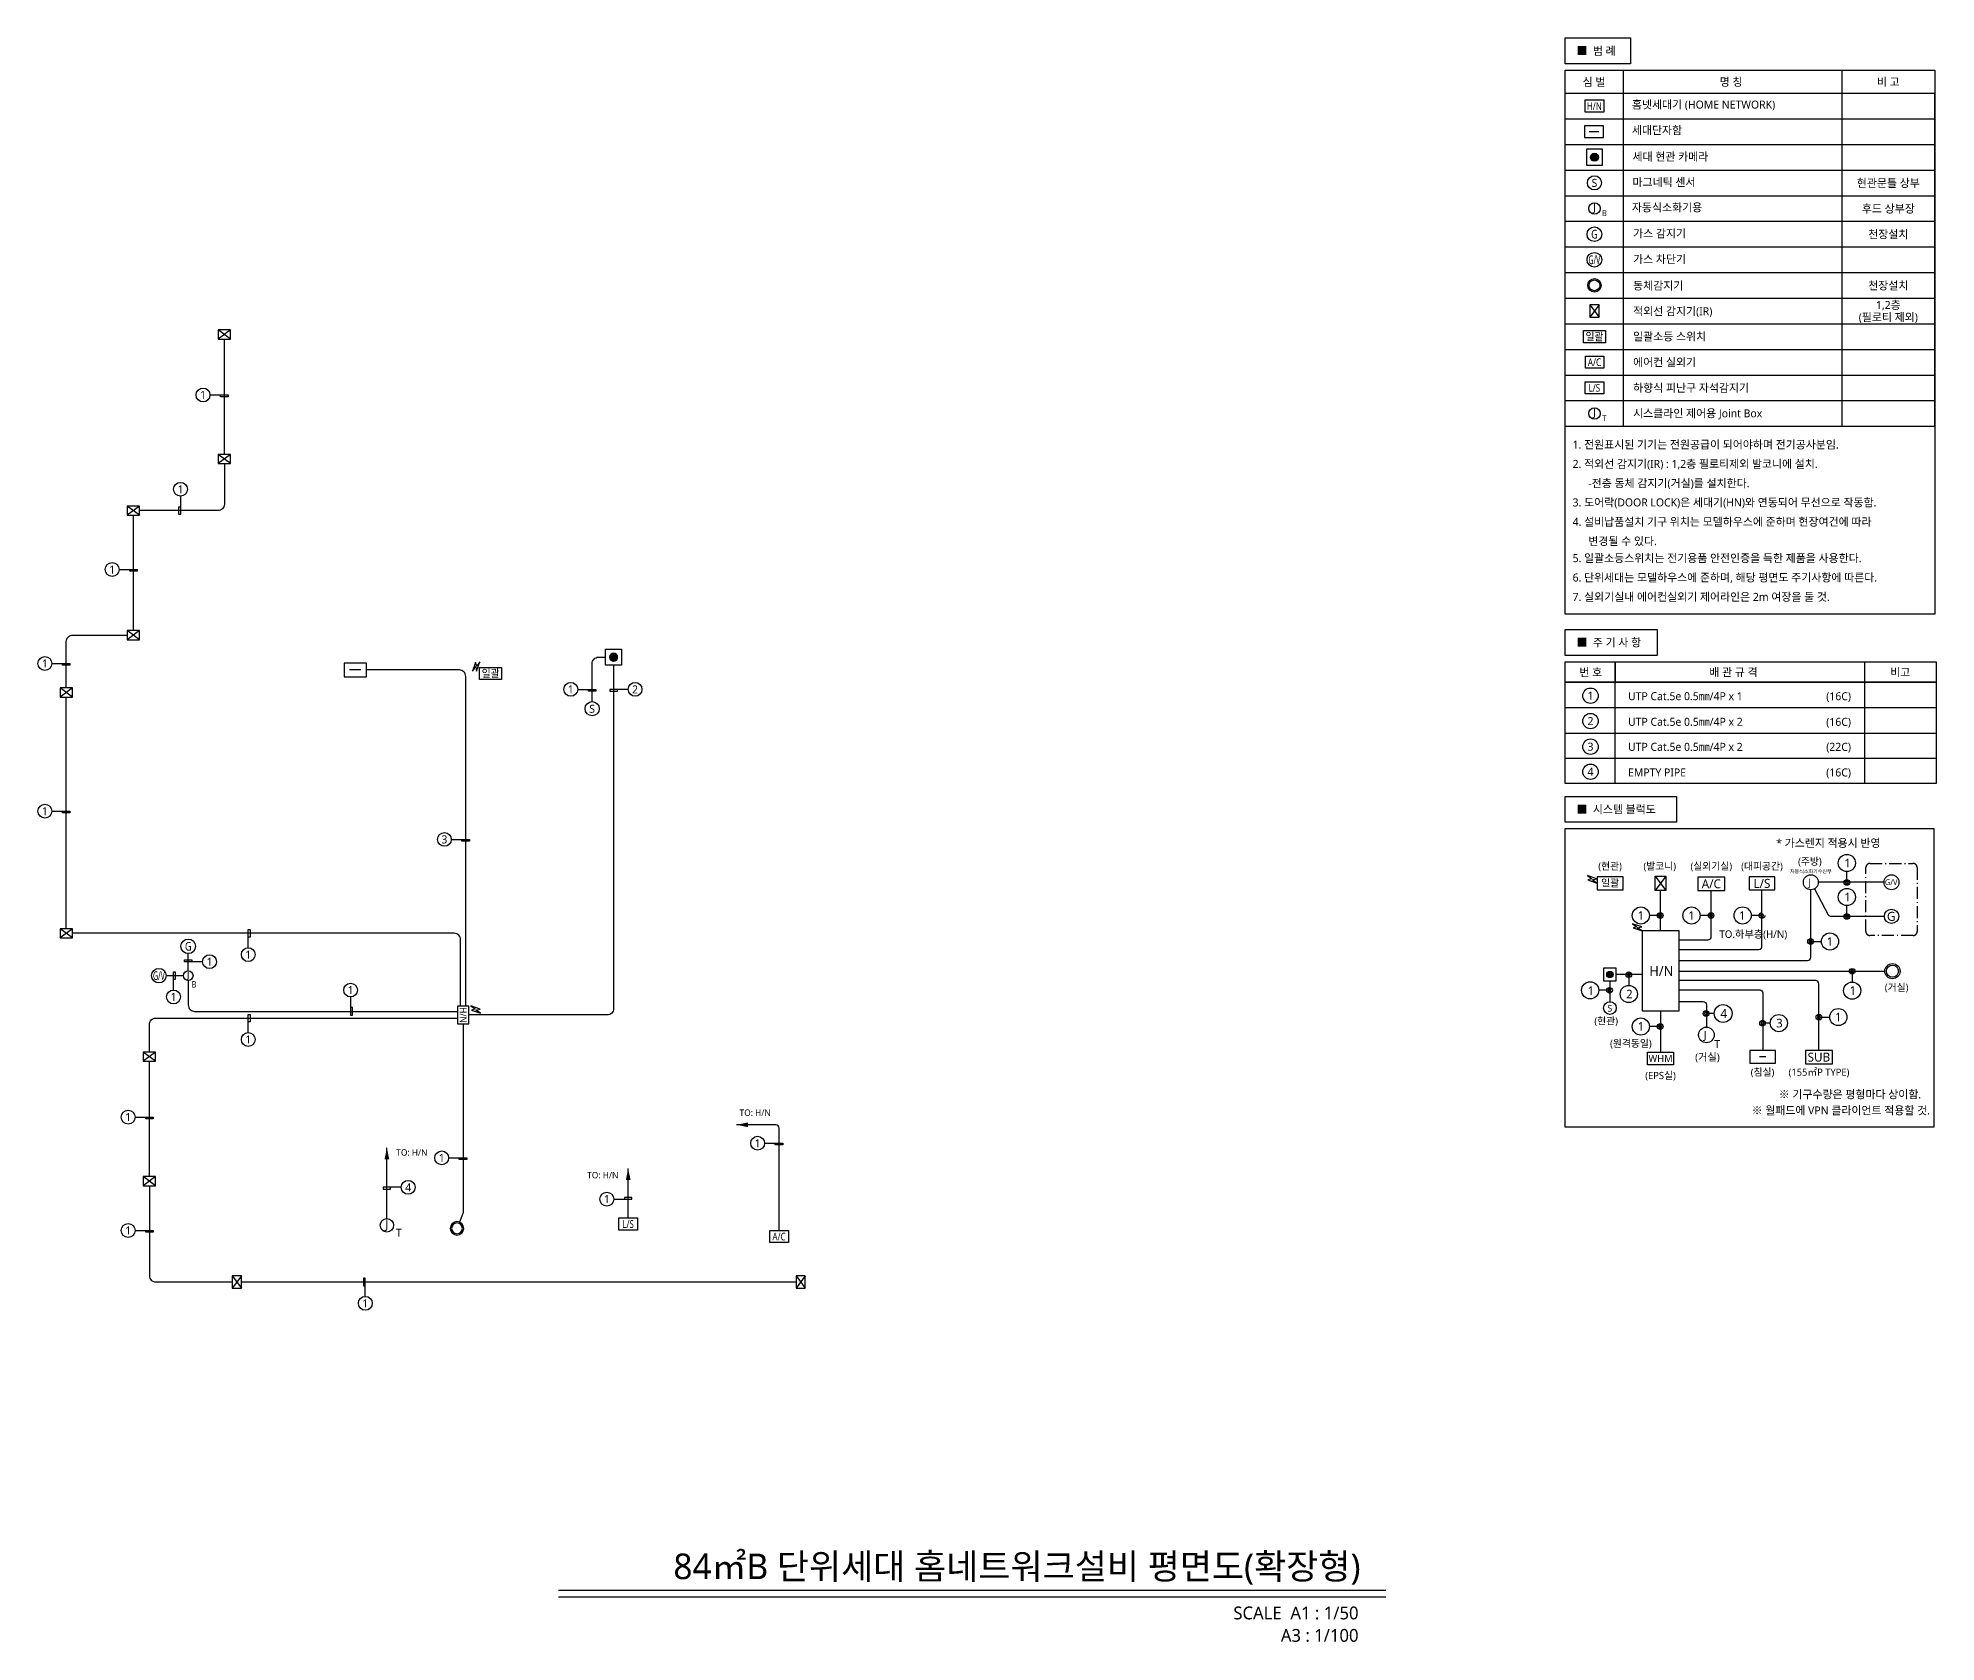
# Model space of a CAD drawing. Header units: millimetres. Extents: x 8480 to 294185, y -114350 to -87474.
# Drawn here: x 50304 to 79952, y -113328 to -88283 of the extents above; entities that cross this region are included whole.
import ezdxf
from ezdxf.enums import TextEntityAlignment as Align

# ---------------------------------------------------------------- set-up
doc = ezdxf.new("R2010")
doc.units = ezdxf.units.MM
doc.header["$LTSCALE"] = 50
doc.linetypes.add('DD6', pattern=[6, 3.75, -1, 0.25, -1])
doc.linetypes.add('H', pattern=[6, 4, -2])
for name, color, linetype in [('e-con', 1, 'Continuous'), ('E-SYM', 2, 'Continuous'), ('E-TEXT', 7, 'Continuous'), ('e-wire', 4, 'Continuous'), ('e-wire3s', 4, 'H'), ('E_SYM', 2, 'Continuous'), ('EZ-HN-TEXT', 2, 'Continuous'), ('HN', 1, 'Continuous'), ('J', 3, 'Continuous'), ('NOTE', 7, 'Continuous'), ('R', 6, 'Continuous'), ('SYM', 3, 'Continuous'), ('TEX', 3, 'Continuous'), ('TEXT', 2, 'Continuous'), ('전열-E-SYM', 2, 'Continuous'), ('지시선', 1, 'Continuous'), ('천정', 4, 'Continuous'), ('통신단자함', 2, 'Continuous')]:
    doc.layers.add(name, color=color, linetype=linetype)
doc.styles.add('mg', font='malgun.ttf')

# ---------------------------------------------------------------- blocks, each defined once
blk = doc.blocks.new('하향식 피난구 자석감지기')
at = {"layer": 'SYM', "color": 2, "elevation": 0}
blk.add_lwpolyline([(-331372, 105245), (-331084, 105245), (-331084, 105055), (-331372, 105055)], close=True, dxfattribs=at)
at = {"layer": 'SYM', "color": 1, "style": 'mg', "width": 0.8}
blk.add_text('L/S', height=120.2, dxfattribs=at).set_placement((-331230, 105150), align=Align.MIDDLE_CENTER)
blk = doc.blocks.new('50AR')
at = {"layer": '천정', "linetype": 'Continuous'}
blk.add_lwpolyline([(0, 0, 75, 0, 0), (180, 0, 0, 0, 0)], format="xyseb", dxfattribs=at)
blk = doc.blocks.new('A$C5b1b9f38')
at = {"layer": '천정', "linetype": 'Continuous', "xscale": -1}
blk.add_blockref('50AR', (180, 0), dxfattribs=at)
blk = doc.blocks.new('EFCL')
at = {"layer": 'SYM'}
h = blk.add_hatch(color=6, dxfattribs=at)
edge = h.paths.add_edge_path()
edge.add_arc((0, 0), 150, 0, 360)
at = {"layer": 'SYM', "color": 6}
blk.add_lwpolyline([(-300, -300), (300, -300), (300, 300), (-300, 300)], close=True, dxfattribs=at)
blk.add_circle((0, 0), 150, dxfattribs=at)
blk.add_circle((0, 0), 150, dxfattribs=at)
blk = doc.blocks.new('A$C6a344dfd')
at = {"layer": 'SYM', "color": 3}
blk.add_circle((0, 111), 111, dxfattribs=at)
at = {"layer": 'SYM', "color": 3, "style": 'mg'}
blk.add_text('S', height=125, dxfattribs=at).set_placement((0, 111), align=Align.MIDDLE)
blk = doc.blocks.new('F19')
at = {"layer": 'E_SYM', "elevation": 0}
blk.add_lwpolyline([(-2.14, 1.19), (2.14, 1.19), (2.14, -1.19), (-2.14, -1.19)], close=True, dxfattribs=at)
at = {"layer": 'TEX', "color": 1, "style": 'mg', "width": 0.9}
blk.add_text('일괄', height=1.5, dxfattribs=at).set_placement((0, 0), align=Align.MIDDLE_CENTER)
blk = doc.blocks.new('홈넷세대기 블럭')
at = {"layer": 'E-SYM'}
blk.add_lwpolyline([(80518, 189974), (80868, 189974), (80868, 190201), (80518, 190201)], close=True, dxfattribs=at)
at = {"layer": 'E-SYM', "color": 1, "style": 'mg', "width": 0.9}
blk.add_text('H/N', height=140, dxfattribs=at).set_placement((80693, 190088), align=Align.MIDDLE_CENTER)
blk = doc.blocks.new('100-89')
at = {"layer": 'E-SYM', "linetype": 'Continuous'}
blk.add_circle((0, 0), 150, dxfattribs=at)
at = {"layer": 'e-con', "linetype": 'Continuous', "style": 'mg'}
blk.add_text('J', height=200, dxfattribs=at).set_placement((0, 0), align=Align.MIDDLE)
blk = doc.blocks.new('A$C6D592EF3')
at = {"layer": 'SYM', "color": 2}
for radius in [105, 84]:
    blk.add_circle((133, 160, 0), radius, dxfattribs=at)
blk = doc.blocks.new('A$C4bec3cc4')
at = {"layer": 'SYM', "color": 4, "ltscale": 3}
blk.add_blockref('A$C6D592EF3', (-238, -160, 0), dxfattribs=at)
blk = doc.blocks.new('에어컨 실외기')
at = {"layer": 'SYM', "color": 2, "elevation": 0}
blk.add_lwpolyline([(-332052, 105245), (-331764, 105245), (-331764, 105055), (-332052, 105055)], close=True, dxfattribs=at)
at = {"layer": 'SYM', "color": 1, "style": 'mg', "width": 0.8}
blk.add_text('A/C', height=120.2, dxfattribs=at).set_placement((-331910, 105150), align=Align.MIDDLE_CENTER)
blk = doc.blocks.new('100-57')
at = {"layer": 'E-SYM', "linetype": 'Continuous'}
blk.add_line((-125, 150), (125, 150), dxfattribs=at)
at = {"layer": 'E-SYM'}
blk.add_lwpolyline([(-250, 0), (250, 0), (250, 300), (-250, 300)], close=True, dxfattribs=at)
blk = doc.blocks.new('A$C49EC5F35')
at = {"layer": 'SYM', "color": 1, "elevation": 0}
blk.add_lwpolyline([(144, 192), (0, 192), (0, 0), (144, 0)], close=True, dxfattribs=at)
at = {"layer": 'SYM', "color": 1}
for points in [[(0, 192), (144, 0)], [(144, 192), (0, 0)]]:
    blk.add_lwpolyline(points, dxfattribs=at)
blk = doc.blocks.new('A$Cccbf2acf')
at = {"layer": 'SYM', "color": 4, "ltscale": 3}
blk.add_blockref('A$C49EC5F35', (-144, -192), dxfattribs=at)
blk = doc.blocks.new('가스 차단기')
at = {"layer": 'SYM', "color": 2}
blk.add_circle((-336271, 111509, 0), 114, dxfattribs=at)
at = {"layer": 'TEX', "color": 1, "style": 'mg', "width": 0.5}
blk.add_text('G/V', height=135, dxfattribs=at).set_placement((-336271, 111509, 0), align=Align.MIDDLE)
blk = doc.blocks.new('가스 감지기')
at = {"layer": 'SYM', "color": 2}
blk.add_circle((-336271, 111089, 0), 114, dxfattribs=at)
at = {"layer": 'TEX', "color": 1, "style": 'mg', "width": 0.8}
blk.add_text('G', height=135, dxfattribs=at).set_placement((-336271, 111089, 0), align=Align.MIDDLE)
blk = doc.blocks.new('50J')
at = {"layer": 'J'}
blk.add_circle((0, 75), 75, dxfattribs=at)
at = {"layer": 'J', "style": 'mg', "width": 1.5}
blk.add_text('J', height=97.5, dxfattribs=at).set_placement((-2, 32), align=Align.CENTER)
blk = doc.blocks.new('HN')
at = {"layer": 'E_SYM'}
blk.add_lwpolyline([(52707, -39358), (52996, -39358), (52996, -39549), (52707, -39549)], close=True, dxfattribs=at)
at = {"layer": 'TEXT', "color": 1, "style": 'mg', "width": 0.8}
blk.add_text('H/N', height=120.2, dxfattribs=at).set_placement((52850, -39454, 0), align=Align.MIDDLE_CENTER)
blk = doc.blocks.new('NOTE-1')
at = {"layer": 'NOTE', "color": 1}
for p, q in [((409294, -123120), (409294, -117561)), ((409294, -117561), (415065, -117561)), ((410205, -123120), (410205, -117561)), ((413615, -117561), (413615, -123120)), ((415065, -117561), (415065, -123120)), ((409294, -117921), (415065, -117921)), ((415065, -123120), (415065, -117921)), ((409294, -118321), (415065, -118321)), ((409294, -118720), (415065, -118720)), ((409294, -119120), (415065, -119120)), ((409294, -119520), (415065, -119520)), ((409294, -119920), (415065, -119920)), ((409294, -120320), (415065, -120320)), ((409294, -120720), (415065, -120720)), ((409294, -121120), (415065, -121120)), ((409294, -121520), (415065, -121520)), ((409294, -121920), (415065, -121920)), ((409294, -121920), (415065, -121920)), ((409294, -122320), (415065, -122320)), ((409294, -122720), (415065, -122720)), ((410075, -126797), (410075, -127117)), ((410075, -127117), (410075, -126797)), ((413967, -126797), (413967, -127117)), ((409294, -127117), (415085, -127117)), ((409294, -128699), (409294, -127117)), ((410075, -128699), (410075, -127117)), ((413967, -127117), (413967, -128699)), ((415085, -127117), (415085, -128699)), ((415085, -127517), (409294, -127517)), ((415085, -127917), (409294, -127917)), ((415085, -128308), (409294, -128308)), ((415085, -128699), (409294, -128699))]:
    blk.add_line(p, q, dxfattribs=at)
for points in [[(409294, -117057), (410311, -117057), (410311, -117461), (409294, -117461)], [(409294, -123120), (415065, -123120), (415065, -126054), (409294, -126054)], [(409294, -126294), (410731, -126294), (410731, -126697), (409294, -126697)], [(409294, -126797), (415085, -126797), (415085, -127117), (409294, -127117)]]:
    blk.add_lwpolyline(points, close=True, dxfattribs=at)
for centre in [(409688, -127327), (409688, -127723), (409688, -128123), (409688, -128514)]:
    blk.add_circle(centre, 120, dxfattribs=at)
at = {"layer": 'SYM', "color": 2, "linetype": 'Continuous', "xscale": 0.5992808219178083, "yscale": 0.5992808219178083, "zscale": 0.5992808219178083, "rotation": 180}
blk.add_blockref('100-57', (409744, -118431), dxfattribs=at)
at = {"layer": 'SYM', "color": 2, "xscale": 0.4166697985492647, "yscale": 0.4166697985492647, "zscale": 0.4166697985492647, "rotation": 270}
blk.add_blockref('EFCL', (409750, -118920), dxfattribs=at)
at = {"layer": 'SYM', "color": 3}
for name, p in [('A$C6a344dfd', (409750, -119431)), ('가스 감지기', (746020, -231210, 0)), ('가스 차단기', (746020, -232030, 0))]:
    blk.add_blockref(name, p, dxfattribs=at)
at = {"layer": 'SYM', "color": 2}
for name, p, xscale, yscale, zscale in [('100-89', (409750, -119720), 0.6, 0.6, 0.6), ('F19', (409750, -121720), 80.1068090787717, 80.1068090787717, 80.1068090787717), ('100-89', (409750, -122920), 0.6, 0.6, 0.6)]:
    blk.add_blockref(name, p, dxfattribs=dict(at, xscale=xscale, yscale=yscale, zscale=zscale))
at = {"layer": 'SYM', "color": 4}
for name, p in [('A$C4bec3cc4', (409855, -120920)), ('A$Cccbf2acf', (409822, -121224)), ('에어컨 실외기', (741660, -227270))]:
    blk.add_blockref(name, p, dxfattribs=at)
at = {"layer": 'SYM', "color": 4, "transparency": 33554687}
blk.add_blockref('하향식 피난구 자석감지기', (740978, -227670, 0), dxfattribs=at)
at = {"layer": '전열-E-SYM'}
blk.add_blockref('HN', (356898, -78667), dxfattribs=at)
at = {"layer": 'TEX', "style": 'mg'}
for s, p in [('■  범 례', (409470, -117259)), ('■  주 기 사 항', (409470, -126496))]:
    blk.add_text(s, height=125, dxfattribs=at).set_placement(p, align=Align.MIDDLE_LEFT)
for s, height, p in [('심 벌', 125, (409744, -117741)), ('명 칭', 125, (411885, -117741)), ('비 고', 125, (414340, -117741)), ('현관문틀 상부', 125, (414340, -119320)), ('B', 90, (409906, -119794)), ('후드 상부장', 125, (414340, -119720)), ('천장설치', 125, (414340, -120120)), ('천장설치', 125, (414340, -120920)), ('1,2층', 125, (414340, -121228)), ('(필로티 제외)', 125, (414340, -121421)), ('T', 90, (409906, -122994)), ('배 관 규 격', 125, (411921, -126957)), ('비고', 125, (414526, -126957)), ('1', 125, (409688, -127327)), ('2', 125, (409688, -127723)), ('3', 125, (409688, -128123)), ('4', 125, (409688, -128514))]:
    blk.add_text(s, height=height, dxfattribs=at).set_placement(p, align=Align.MIDDLE)
for s, p in [('홈넷세대기 (HOME NETWORK)', (410335, -118160)), ('세대단자함', (410335, -118560)), ('세대 현관 카메라', (410345, -118974)), ('마그네틱 센서', (410345, -119372)), ('자동식소화기용', (410335, -119766)), ('가스 감지기 ', (410354, -120173)), ('가스 차단기', (410354, -120573)), ('동체감지기', (410354, -120987)), ('적외선 감지기(IR)', (410354, -121387)), ('일괄소등 스위치', (410354, -121781)), ('에어컨 실외기', (410354, -122183)), ('하향식 피난구 자석감지기', (410354, -122583)), ('시스클라인 제어용 Joint Box', (410354, -122981)), ('1. 전원표시된 기기는 전원공급이 되어야하며 전기공사분임.', (409409, -123469)), ('2. 적외선 감지기(IR) : 1,2층 필로티제외 발코니에 설치.', (409409, -123771)), ('-전층 동체 감지기(거실)를 설치한다.', (409655, -124073)), ('3. 도어락(DOOR LOCK)은 세대기(HN)와 연동되어 무선으로 작동함.', (409409, -124372)), ('4. 설비납품설치 기구 위치는 모델하우스에 준하며 현장여건에 따라', (409409, -124674)), ('5. 일괄소등스위치는 전기용품 안전인증을 득한 제품을 사용한다.', (409409, -125242)), ('변경될 수 있다.', (409655, -124976)), ('6. 단위세대는 모델하우스에 준하며, 해당 평면도 주기사항에 따른다.', (409409, -125545)), ('7. 실외기실내 에어컨실외기 제어라인은 2m 여장을 둘 것.', (409409, -125847)), ('번 호', (409515, -127025)), ('UTP Cat.5e 0.5㎜/4P x 1', (410275, -127397)), ('(16C) ', (413370, -127398)), ('UTP Cat.5e 0.5㎜/4P x 2', (410275, -127797)), ('(16C) ', (413370, -127798)), ('UTP Cat.5e 0.5㎜/4P x 2', (410275, -128188)), ('(22C) ', (413370, -128188)), ('EMPTY PIPE', (410275, -128588)), ('(16C) ', (413370, -128588))]:
    blk.add_text(s, height=125, dxfattribs=at).set_placement(p)
blk = doc.blocks.new('NOTE-2')
at = {"layer": 'SYM'}
h = blk.add_hatch(color=6, dxfattribs=at)
edge = h.paths.add_edge_path()
edge.add_arc((409991, -131383), 49.6, 0, 360)
at = {"color": 1}
for p, q in [((413693, -129945), (413693, -129776)), ((413693, -130476), (413693, -130307)), ((410778, -130461), (410609, -130461)), ((411570, -130461), (411401, -130461)), ((413126, -130867), (413294, -130867)), ((413776, -131332), (413776, -131500)), ((409986, -131629), (409818, -131629)), ((410286, -131385), (410286, -131553)), ((410778, -132195), (410609, -132195)), ((411620, -131991), (411494, -131991)), ((412496, -132141), (412375, -132141)), ((413256, -132047), (413425, -132047))]:
    blk.add_line(p, q, dxfattribs=at)
at = {"color": 1, "transparency": 33554687}
blk.add_line((412367, -130460), (412198, -130460), dxfattribs=at)
blk.add_circle((412367, -130460), 44.3, dxfattribs=at)
at = {"color": 1}
for centre, radius, start, end in [((413693, -129945), 22.1, 0, 180), ((413693, -129945), 22.1, 180, 0), ((410778, -130461), 22.1, 90, 270), ((410778, -130461), 22.1, 270, 90), ((411570, -130461), 22.1, 90, 270), ((411570, -130461), 22.1, 270, 90), ((413693, -130476), 22.1, 0, 180), ((413693, -130476), 22.1, 180, 0), ((413126, -130867), 22.1, 90, 270), ((413126, -130867), 22.1, 270, 90), ((413776, -131332), 22.1, 0, 180), ((413776, -131332), 22.1, 180, 0), ((409986, -131629), 22.1, 90, 270), ((409986, -131629), 22.1, 270, 90), ((410286, -131385), 22.1, 0, 180), ((410286, -131385), 22.1, 180, 0), ((410778, -132195), 22.1, 90, 270), ((410778, -132195), 22.1, 270, 90), ((411494, -131991), 23.1, 90, 270), ((411494, -131991), 23.1, 270, 90), ((412375, -132141), 22.1, 90, 270), ((412375, -132141), 22.1, 270, 90), ((413256, -132047), 22.1, 90, 270), ((413256, -132047), 22.1, 270, 90)]:
    blk.add_arc(centre, radius, start, end, dxfattribs=at)
at = {"color": 1, "transparency": 33554687}
for start, end in [(90, 270), (270, 90)]:
    blk.add_arc((412367, -130460), 22.1, start, end, dxfattribs=at)
at = {"layer": 'e-wire'}
blk.add_lwpolyline([(413256, -132567), (413256, -131526, 0.414214), (413206, -131476), (411073, -131476)], format="xyb", dxfattribs=at)
at = {"layer": 'EZ-HN-TEXT', "color": 1}
for points in [[(409649, -129905), (409787, -129954), (409714, -129903), (409784, -129890), (409639, -129839), (409708, -129886)], [(410354, -130654), (410493, -130703), (410419, -130653), (410489, -130640), (410344, -130589), (410413, -130636)]]:
    blk.add_lwpolyline(points, close=True, dxfattribs=at)
at = {"layer": 'HN', "color": 1}
for centre, radius in [((413693, -129642), 134), ((413693, -130173), 134), ((413693, -129945), 44.3), ((410475, -130461), 134), ((410778, -130461), 44.3), ((411267, -130461), 134), ((411570, -130461), 44.3), ((412064, -130460), 134), ((413693, -130476), 44.3), ((413429, -130867), 134), ((413126, -130867), 44.3), ((413776, -131332), 44.3), ((409683, -131629), 134), ((409986, -131629), 44.3), ((410286, -131687), 134), ((410286, -131385), 44.3), ((413776, -131634), 134), ((411760, -131991), 140), ((413559, -132047), 134), ((410475, -132195), 134), ((410778, -132195), 44.3), ((411494, -131991), 46.1), ((412375, -132141), 44.3), ((412630, -132141), 134), ((413256, -132047), 44.3)]:
    blk.add_circle(centre, radius, dxfattribs=at)
at = {"layer": 'NOTE', "color": 1}
for points in [[(409294, -128601), (411031, -128601), (411031, -129005), (409294, -129005)], [(409294, -129105), (415050, -129105), (415050, -133765), (409294, -133765)]]:
    blk.add_lwpolyline(points, close=True, dxfattribs=at)
at = {"layer": 'NOTE'}
blk.add_lwpolyline([(414226, -129319, 0, 0, 0), (414390, -129319, 0, 0, 0), (414390, -129503, 57.5, 0, 0), (414390, -129647, 0, 0, 0)], format="xyseb", dxfattribs=at)
at = {"layer": 'NOTE', "linetype": 'DD6'}
blk.add_lwpolyline([(414056, -129647), (414724, -129647, -0.414214), (414791, -129714), (414791, -130711, -0.414214), (414728, -130773), (414051, -130773, -0.414214), (413989, -130711), (413989, -129714, -0.414214)], format="xyb", close=True, dxfattribs=at)
at = {"layer": 'SYM', "color": 1}
for p, q in [((410699, -129848), (410867, -129848)), ((410699, -130071), (410699, -129848)), ((410867, -129848), (410699, -130071)), ((410699, -129848), (410867, -130071)), ((410867, -129848), (410867, -130071)), ((410867, -130071), (410699, -130071))]:
    blk.add_line(p, q, dxfattribs=at)
at = {"layer": 'SYM', "color": 2}
for p, q in [((410196, -129859), (409793, -129859)), ((409793, -129859), (409793, -130061)), ((409793, -130061), (410196, -130061)), ((410196, -130061), (410196, -129859)), ((411785, -129861), (411365, -129861)), ((411365, -129861), (411365, -130071)), ((411365, -130071), (411785, -130071)), ((411785, -130071), (411785, -129861)), ((412568, -129859), (412165, -129859)), ((412165, -129859), (412165, -130061)), ((412165, -130061), (412568, -130061)), ((412568, -130061), (412568, -129859)), ((411073, -130703), (410493, -130703)), ((410493, -130703), (410493, -131950)), ((411073, -131950), (411073, -130703)), ((410493, -131950), (411073, -131950)), ((410581, -132794), (410581, -132593)), ((410581, -132593), (410984, -132593)), ((410984, -132794), (410581, -132794)), ((410984, -132593), (410984, -132794)), ((412429, -132668), (412328, -132668)), ((413466, -132567), (413046, -132567)), ((413046, -132567), (413046, -132777)), ((413046, -132777), (413466, -132777)), ((413466, -132777), (413466, -132567))]:
    blk.add_line(p, q, dxfattribs=at)
at = {"layer": 'SYM', "color": 6}
for p, q in [((410090, -131284), (409892, -131284)), ((409892, -131284), (409892, -131482)), ((410090, -131482), (410090, -131284)), ((409892, -131482), (410090, -131482))]:
    blk.add_line(p, q, dxfattribs=at)
at = {"layer": 'SYM', "color": 2}
blk.add_lwpolyline([(412580, -132769), (412580, -132567), (412177, -132567), (412177, -132769)], close=True, dxfattribs=at)
at = {"layer": 'SYM', "color": 3}
for centre, radius in [((413130, -129943), 117), ((409991, -131906), 99.1), ((411499, -132325), 122)]:
    blk.add_circle(centre, radius, dxfattribs=at)
at = {"layer": 'SYM', "color": 2}
for centre, radius in [((414390, -129943), 117), ((414390, -130474), 112), ((414404, -131330), 119), ((414404, -131330), 94.8)]:
    blk.add_circle(centre, radius, dxfattribs=at)
at = {"layer": 'SYM', "color": 6}
blk.add_circle((409991, -131383), 49.6, dxfattribs=at)
blk.add_circle((409991, -131383), 49.6, dxfattribs=at)
at = {"layer": '천정'}
for p, q in [((414273, -129943), (413248, -129943)), ((409991, -131482), (409991, -131807)), ((410493, -131383), (410090, -131383)), ((410783, -131950), (410783, -132593))]:
    blk.add_line(p, q, dxfattribs=at)
for points in [[(410783, -130703), (410783, -130071)], [(411073, -131330), (414285, -131330)]]:
    blk.add_lwpolyline(points, dxfattribs=at)
for points in [[(411073, -131162), (413080, -131162, 0.414214), (413130, -131112), (413130, -130061)], [(411073, -130840), (411525, -130840, 0.414214), (411575, -130790), (411575, -130071)], [(413186, -130046), (413403, -130449, 0.275723), (413446, -130474), (414278, -130474)], [(411073, -131623), (412331, -131623, -0.414214), (412379, -131671), (412379, -132567)], [(411073, -131804), (411449, -131804, -0.414214), (411499, -131854), (411499, -132203)]]:
    blk.add_lwpolyline(points, format="xyb", dxfattribs=at)
at = {"layer": '천정', "transparency": 33554687}
blk.add_lwpolyline([(411073, -130991), (412317, -130991, 0.414214), (412367, -130941), (412367, -130061)], format="xyb", dxfattribs=at)
at = {"layer": 'SYM', "color": 3, "style": 'mg'}
for s, height, p in [('J', 117, (413091, -130004)), ('S', 104, (409953, -131961)), ('J', 122, (411458, -132388))]:
    blk.add_text(s, height=height, dxfattribs=at).set_placement(p)
at = {"layer": 'TEX', "style": 'mg'}
blk.add_text('■  시스템 블럭도', height=125, dxfattribs=at).set_placement((409470, -128803), align=Align.MIDDLE_LEFT)
blk.add_text('* 가스렌지 적용시 반영', height=125, dxfattribs=at).set_placement((414218, -129392), align=Align.RIGHT)
for s, height, p in [('(주방)', 112, (413115, -129616)), ('자동식소화기수신부', 56, (413130, -129772))]:
    blk.add_text(s, height=height, dxfattribs=at).set_placement(p, align=Align.MIDDLE_CENTER)
for s, height, p in [('(현관)', 112, (409994, -129746)), ('(발코니)', 112, (410770, -129746)), ('(실외기실)', 112, (411575, -129746)), ('(거실)', 112, (414470, -131638)), ('(현관)', 112, (409933, -132163)), ('(거실)', 116.7, (411515, -132729)), ('(EPS실)', 112, (410782, -133015)), ('(침실)', 112, (412375, -132962)), ('(155㎡P TYPE)', 112, (413257, -132963))]:
    blk.add_text(s, height=height, dxfattribs=at).set_placement(p, align=Align.CENTER)
at = {"layer": 'TEX', "transparency": 33554687, "style": 'mg'}
for s, height, p in [('(대피공간)', 112, (412367, -129746)), ('TO.하부층(H/N)', 116.67, (412231, -130810))]:
    blk.add_text(s, height=height, dxfattribs=at).set_placement(p, align=Align.CENTER)
at = {"layer": 'TEX', "style": 'mg'}
for s, height, p in [('1', 134, (413703, -129642)), ('1', 134, (413703, -130173)), ('1', 134, (410475, -130461)), ('1', 134, (411267, -130461)), ('1', 134, (413429, -130867)), ('1', 134, (409693, -131636)), ('2', 134, (410296, -131687)), ('1', 134, (413785, -131634)), ('4', 140, (411770, -131991)), ('1', 134, (410475, -132192)), ('3', 134, (412640, -132141)), ('1', 134, (413559, -132047)), ('(원격동일)', 112, (410319, -132461))]:
    blk.add_text(s, height=height, dxfattribs=at).set_placement(p, align=Align.MIDDLE)
at = {"layer": 'TEX', "color": 1, "style": 'mg'}
for s, height, p in [('일괄', 112, (409995, -129952)), ('A/C', 140, (411575, -129966)), ('L/S', 140, (412367, -129960)), ('H/N', 153.2, (410795, -131328)), ('SUB', 140, (413256, -132672))]:
    blk.add_text(s, height=height, dxfattribs=at).set_placement(p, align=Align.MIDDLE_CENTER)
blk.add_text('G/V', height=89.6, dxfattribs=at).set_placement((414385, -129986), align=Align.CENTER)
at = {"layer": 'TEX', "transparency": 33554687, "style": 'mg'}
blk.add_text('1', height=134, dxfattribs=at).set_placement((412059, -130461), align=Align.MIDDLE)
at = {"layer": 'TEX', "color": 1, "style": 'mg'}
for s, height, p in [('G', 140, (414385, -130474)), ('WHM', 112, (410783, -132694))]:
    blk.add_text(s, height=height, dxfattribs=at).set_placement(p, align=Align.MIDDLE)
blk.add_text('T', height=122, dxfattribs=at).set_placement((411623, -132528))
at = {"layer": 'TEX', "color": 2, "style": 'mg'}
blk.add_text('※ 기구수량은 평형마다 상이함.', height=125, dxfattribs=at).set_placement((413741, -133254), align=Align.MIDDLE_CENTER)
blk.add_text('※ 월패드에 VPN 클라이언트 적용할 것.', height=125, dxfattribs=at).set_placement((414990, -133567), align=Align.RIGHT)

msp = doc.modelspace()

# ---------------------------------------------------------------- linework, layer by layer
at = {"layer": 'e-wire'}
for p, q in [((53215, -94785), (53215, -92985)), ((51795, -97535), (51795, -95735)), ((50745, -102190), (50745, -98575)), ((52045, -106060), (52045, -104260)), ((59523, -106705), (59523, -105935))]:
    msp.add_line(p, q, dxfattribs=at)
for points in [[(53215, -94929), (53215, -95563, -0.414214), (53115, -95663), (51891, -95663)], [(50745, -98431), (50745, -97707, -0.414214), (50845, -97607), (51699, -97607)], [(59296, -98076), (59296, -103437, -0.414214), (59196, -103537), (57036, -103537)], [(58960, -98645), (58960, -98051, -0.414214), (59060, -97951), (59171, -97951)], [(56986, -103398), (56986, -98250, 0.414214), (56886, -98150), (55435, -98150)], [(56906, -103398), (56906, -102362, 0.414214), (56806, -102262), (50841, -102262)], [(52651, -102998), (52651, -103381, 0.414214), (52751, -103481), (56855, -103481)], [(52045, -104116), (52045, -103686, -0.414214), (52145, -103586), (56855, -103586)], [(56946, -103677), (56946, -106618, -0.09543), (56942, -106636), (56888, -106772)], [(52045, -106204), (52045, -107606, 0.414214), (52145, -107706), (53337, -107706)]]:
    msp.add_lwpolyline(points, format="xyb", dxfattribs=at)
for points in [[(52651, -102848), (52651, -102579)], [(52307, -102923), (52576, -102923)], [(55754, -106716), (55754, -105612)]]:
    msp.add_lwpolyline(points, dxfattribs=at)
at = {"layer": 'e-wire', "elevation": 0}
msp.add_lwpolyline([(61881, -106902), (61881, -105302, 0.414214), (61831, -105252), (61217, -105252)], format="xyb", dxfattribs=at)
msp.add_lwpolyline([(53481, -107706), (62146, -107706)], dxfattribs=at)
at = {"layer": 'EZ-HN-TEXT', "color": 1}
for points in [[(57140, -98032), (57091, -98171), (57141, -98098), (57154, -98168), (57205, -98023), (57158, -98091)], [(57076, -103461), (57215, -103510), (57142, -103460), (57212, -103447), (57067, -103396), (57135, -103443)]]:
    msp.add_lwpolyline(points, close=True, dxfattribs=at)
at = {"layer": 'R', "color": 3}
msp.add_line((58437, -112520), (71358, -112520), dxfattribs=at)
at = {"layer": 'R'}
msp.add_line((58437, -112620), (71358, -112620), dxfattribs=at)
at = {"layer": '지시선'}
for points in [[(52990, -93857), (53274, -93857), (53274, -93885), (53157, -93885), (53157, -93857)], [(52531, -95437), (52531, -95721), (52503, -95721), (52503, -95604), (52531, -95604)], [(51570, -96582), (51854, -96582), (51854, -96610), (51737, -96610), (51737, -96582)], [(50520, -98049), (50804, -98049), (50804, -98077), (50687, -98077), (50687, -98049)], [(58734, -98453), (59017, -98453), (59017, -98480), (58901, -98480), (58901, -98453)], [(59522, -98453), (59238, -98453), (59238, -98480), (59355, -98480), (59355, -98453)], [(50520, -100355), (50804, -100355), (50804, -100382), (50687, -100382), (50687, -100355)], [(56760, -100796), (57044, -100796), (57044, -100824), (56927, -100824), (56927, -100796)], [(53589, -102487), (53589, -102203), (53617, -102203), (53617, -102320), (53589, -102320)], [(52420, -103148), (52420, -102864), (52448, -102864), (52448, -102981), (52420, -102981)], [(52876, -102705), (52593, -102705), (52593, -102677), (52709, -102677), (52709, -102705)], [(51820, -105132), (52104, -105132), (52104, -105160), (51987, -105160), (51987, -105132)], [(56718, -105769), (57002, -105769), (57002, -105796), (56885, -105796), (56885, -105769)], [(55979, -106228), (55696, -106228), (55696, -106256), (55812, -106256), (55812, -106228)], [(59298, -106413), (59581, -106413), (59581, -106386), (59465, -106386), (59465, -106413)], [(51820, -106902), (52104, -106902), (52104, -106930), (51987, -106930), (51987, -106902)]]:
    msp.add_lwpolyline(points, dxfattribs=at)
for points, elevation in [([(55187, -103256), (55187, -103540), (55215, -103540), (55215, -103423), (55187, -103423)], 2), ([(53589, -103812), (53589, -103528), (53617, -103528), (53617, -103645), (53589, -103645)], 2), ([(61653, -105540), (61937, -105540), (61937, -105567), (61820, -105567), (61820, -105540)], 0), ([(55417, -107931), (55417, -107647), (55389, -107647), (55389, -107764), (55417, -107764)], 0)]:
    msp.add_lwpolyline(points, dxfattribs=dict(at, elevation=elevation))
for centre in [(52882, -93857), (52531, -95329), (51462, -96582), (50412, -98049), (58626, -98453), (59630, -98453), (50412, -100355), (56652, -100796), (53589, -102595), (52984, -102705), (52420, -103256), (55187, -103148, 1), (53589, -103920, 1), (51712, -105132), (61545, -105540, 0), (56610, -105769), (56087, -106228), (59190, -106413), (51712, -106902), (55417, -108039, 0)]:
    msp.add_circle(centre, 108, dxfattribs=at)

# ---------------------------------------------------------------- block references
at = {"layer": 'E-SYM', "xscale": 0.7971938775510204, "yscale": 0.7971938775510204, "zscale": 0.7971938775510204, "rotation": 270}
msp.add_blockref('홈넷세대기 블럭', (-94591, -39210), dxfattribs=at)
at = {"layer": 'E-SYM', "xscale": 0.700000000000684, "yscale": 0.700000000000684, "zscale": 0.700000000000684}
msp.add_blockref('100-89', (55754, -106821), dxfattribs=at)
at = {"layer": 'e-wire3s'}
for name, p in [('NOTE-1', (-335134, 28775)), ('NOTE-2', (-335134, 28477))]:
    msp.add_blockref(name, p, dxfattribs=at)
at = {"layer": 'SYM', "color": 4, "rotation": 270}
for p in [(53311, -92985, 0), (53311, -94929, 0), (51891, -95735, 0), (51891, -97679, 0), (50841, -98575, 0), (50841, -102334, 0), (52141, -104260, 0), (52141, -106204, 0)]:
    msp.add_blockref('A$Cccbf2acf', p, dxfattribs=at)
at = {"layer": 'SYM', "color": 2, "xscale": -0.4166697985492647, "yscale": 0.4166697985492647, "zscale": 0.4166697985492647}
msp.add_blockref('EFCL', (59296, -97951), dxfattribs=at)
at = {"layer": 'SYM', "xscale": 80.1068090787717, "yscale": 80.1068090787717, "zscale": 80.1068090787717}
msp.add_blockref('F19', (57374, -98205, 0), dxfattribs=at)
at = {"layer": 'SYM', "color": 4, "linetype": 'Continuous'}
for name, p in [('A$C6a344dfd', (58960, -98867)), ('가스 감지기', (388922, -213554)), ('가스 차단기', (388464, -214432)), ('50J', (52651, -102998))]:
    msp.add_blockref(name, p, dxfattribs=at)
at = {"layer": 'SYM', "color": 4}
for name, p in [('하향식 피난구 자석감지기', (390751, -211951, 0)), ('에어컨 실외기', (393789, -212147, 0)), ('A$Cccbf2acf', (53481, -107610, 0)), ('A$Cccbf2acf', (62290, -107610, 0))]:
    msp.add_blockref(name, p, dxfattribs=at)
at = {"layer": 'SYM', "color": 4, "xscale": -1}
msp.add_blockref('A$C4bec3cc4', (56744, -106869), dxfattribs=at)
at = {"layer": '천정', "linetype": 'H', "xscale": -1}
for p, rotation in [((61217, -105252, 0), 180), ((59523, -105935), 90.00000000000007)]:
    msp.add_blockref('A$C5b1b9f38', p, dxfattribs=dict(at, rotation=rotation))
at = {"layer": '천정', "linetype": 'H', "rotation": 270}
msp.add_blockref('A$C5b1b9f38', (55754, -105612), dxfattribs=at)
at = {"layer": '통신단자함', "xscale": 0.7, "yscale": 0.7, "zscale": 0.7, "rotation": 180}
msp.add_blockref('100-57', (55260, -98045), dxfattribs=at)

# ---------------------------------------------------------------- texts
at = {"layer": 'E-TEXT', "style": 'mg'}
msp.add_text('T', height=125, dxfattribs=at).set_placement((55894, -107000))
at = {"layer": 'TEX', "style": 'mg'}
for s, p in [('1', (52882, -93857)), ('1', (52531, -95329)), ('1', (51462, -96582)), ('1', (50412, -98049)), ('1', (58626, -98453)), ('2', (59630, -98453)), ('1', (50412, -100355)), ('3', (56652, -100796)), ('1', (53589, -102595)), ('1', (52984, -102705)), ('1', (55187, -103148, 1)), ('1', (52420, -103256)), ('1', (53589, -103920, 1)), ('1', (51712, -105132)), ('1', (61545, -105540, 0)), ('1', (56610, -105769)), ('4', (56087, -106228)), ('1', (59190, -106413)), ('1', (51712, -106902)), ('1', (55417, -108039, 0))]:
    msp.add_text(s, height=125, dxfattribs=at).set_placement(p, align=Align.MIDDLE)
at = {"layer": 'TEX', "color": 3, "style": 'mg', "width": 0.9}
msp.add_text('B', height=100, dxfattribs=at).set_placement((52741, -103059), align=Align.MIDDLE)
at = {"layer": 'TEXT', "linetype": 'Continuous', "style": 'mg'}
for p in [(61506, -105063, 0), (56144, -105684), (59126, -106038)]:
    msp.add_text('TO: H/N', height=100, dxfattribs=at).set_placement(p, align=Align.MIDDLE)
at = {"layer": 'TEXT', "color": 2, "style": 'mg'}
msp.add_text('84㎡B 단위세대 홈네트워크설비 평면도(확장형)', height=400, dxfattribs=at).set_placement((70962, -112346), align=Align.RIGHT)
for s, p in [('SCALE  A1 : 1/50', (70931, -112874)), ('A3 : 1/100', (70931, -113224))]:
    msp.add_text(s, height=200, dxfattribs=at).set_placement(p, align=Align.MIDDLE_RIGHT)

doc.saveas('drawing.dxf')
